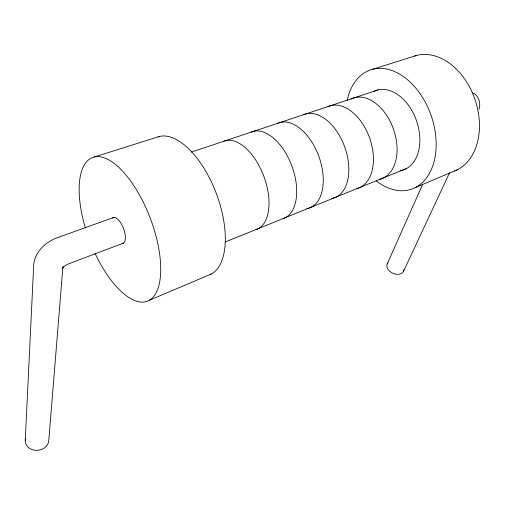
<?xml version="1.0" encoding="UTF-8"?>
<svg xmlns="http://www.w3.org/2000/svg" width="505" height="505" viewBox="0 0 505 505"><rect width="100%" height="100%" fill="white"/><g stroke="black" fill="none" stroke-linecap="round" stroke-linejoin="round"><path stroke-width="0.76" d="M25.25 440.316L33.728 264.614C34.927 251.881 45.595 241.971 57.115 237.786L113.852 217.409M62.872 267.139L48.808 440.278A11.811 9.967 -6.2 0 1 35.849 450.353A11.811 9.967 -6.2 0 1 25.414 439.009M62.746 267.183L62.481 268.458L63.321 266.867L62.443 267.997L65.183 265.516L67.859 264.147L123.618 243.044M478.929 109.32C481.126 103.115 478.734 95.357 472.44 92.623M387.196 263.989L422.723 184.155M403.539 271.292L449.532 172.855M149.171 300.361L211.317 274.019M415.192 187.626L457.309 169.775M225.293 241.964L406.392 168.594M191.351 152.074L378.169 89.865M94.536 156.916L159.637 136.4M372.772 69.242L416.726 55.392M403.893 269.714A8.951 6.117 24.1 0 1 392.858 273.262A8.951 6.117 24.1 0 1 388.13 262.676M347.213 100.331A63.062 42.559 70.9 0 1 403.426 76.564A63.062 42.559 70.9 0 1 434.092 161.505A63.062 42.559 70.9 0 1 376.301 180.91M373.952 91.336A42.003 28.324 70.9 0 1 416.859 121.793A42.003 28.324 70.9 0 1 400.093 170.696M414.529 56.036A60.878 43.537 71.4 0 1 474.833 99.049A60.878 43.537 71.4 0 1 454.532 171.006M351.007 98.974A42.773 27.933 70.7 0 1 393.521 129.242A42.773 27.933 70.7 0 1 379.255 179.445M112.451 217.983A13.812 5.789 69.1 0 1 123.51 228.43A13.812 5.789 69.1 0 1 122.191 243.53M158.141 136.811A73.667 35.337 69.4 0 1 216.38 193.63A73.667 35.337 69.4 0 1 209.935 274.688M85.32 227.818A76.905 32.307 69.1 0 1 113.726 163.102A76.905 32.307 69.1 0 1 159.441 283.084A76.905 32.307 69.1 0 1 95.028 253.289M223.349 141.349A47.072 25.13 69.7 0 1 263.888 176.415A47.072 25.13 69.7 0 1 256.085 229.586M327.865 106.593A43.569 27.491 70.4 0 1 369.641 138.054A43.569 27.491 70.4 0 1 356.846 188.643M303.511 114.66A44.396 26.999 70.2 0 1 345.256 148.495A44.396 26.999 70.2 0 1 331.621 198.629M277.826 123.214A45.254 26.443 70.1 0 1 319.444 158.046A45.254 26.443 70.1 0 1 306.718 208.71M251.124 132.102A46.144 25.824 69.9 0 1 291.903 166.095A46.144 25.824 69.9 0 1 283.046 218.665"/></g></svg>
